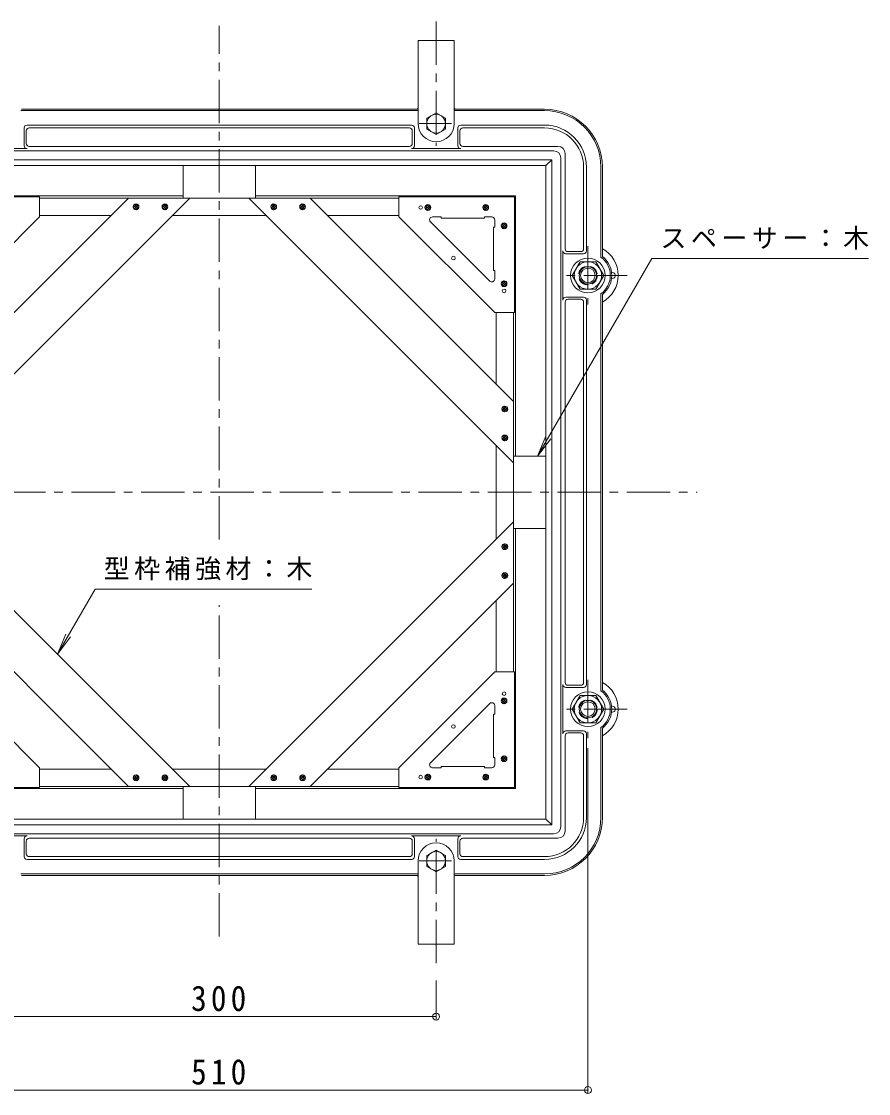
# Model space of a CAD drawing. Units: millimetres at full size, sheet at 1:6; some dimension numbers follow another scale. Extents: x -1018 to 1079, y -809 to 668.
# Drawn here: x 493 to 1079, y -207 to 535 of the extents above; entities that cross this region are included whole.
import ezdxf

# ---------------------------------------------------------------- set-up
doc = ezdxf.new("R2010")
doc.units = ezdxf.units.MM
doc.header["$LTSCALE"] = 6
doc.header["$PDMODE"] = 32
doc.header["$PDSIZE"] = 4.8
doc.linetypes.add('CHAIN1', pattern=[8, 5, -1, 1, -1])
doc.linetypes.add('DASHED1', pattern=[1.8, 1.2, -0.6])
for name, color, linetype, lineweight in [('0-1_躯体', 2, 'Continuous', 9), ('0-2_仕上', 2, 'Continuous', 9), ('0-4_その他', 7, 'Continuous', 9), ('0-9', 4, 'Continuous', 9), ('0-A', 3, 'Continuous', 9), ('0-B', 4, 'Continuous', 9), ('0-C', 4, 'Continuous', 9), ('0-E', 7, 'Continuous', 9)]:
    doc.layers.add(name, color=color, linetype=linetype, lineweight=lineweight)
doc.styles.add('ＭＳ ゴシック', font='')
doc.styles.get('ＭＳ ゴシック').set_extended_font_data('MS Gothic')

msp = doc.modelspace()

# ---------------------------------------------------------------- linework, layer by layer
at = {"layer": '0-1_躯体', "linetype": 'CHAIN1'}
for p, q in [((779.812, 534.926), (779.812, 448.86)), ((790.356, 464.218), (768.103, 464.218)), ((884.812, 379.436), (884.812, 339.048)), ((911.951, 359.218), (865.201, 359.218)), ((884.812, 79.436), (884.812, 39.048)), ((911.951, 59.218), (865.201, 59.218)), ((779.812, -116.491), (779.812, -30.425)), ((790.356, -45.782), (768.103, -45.782))]:
    msp.add_line(p, q, dxfattribs=at)
at = {"layer": '0-1_躯体', "color": 4, "linetype": 'CHAIN1'}
for p, q in [((629.812, 176.635), (629.812, 531.95)), ((335.679, 209.218), (960.501, 209.218)), ((629.812, -98.089), (629.812, 131.09))]:
    msp.add_line(p, q, dxfattribs=at)
at = {"layer": '0-1_躯体'}
for p, q in [((767.312, 521.717), (792.312, 521.717)), ((767.312, 464.218), (767.312, 521.717)), ((792.312, 464.217), (792.312, 521.717)), ((492.431, 473.217), (629.812, 473.217)), ((492.937, 474.217), (629.812, 474.217)), ((766.688, 474.218), (629.812, 474.218)), ((767.193, 473.218), (629.812, 473.218)), ((854.812, 473.218), (792.431, 473.218)), ((854.812, 474.218), (792.936, 474.218)), ((494.812, 448.968), (494.812, 461.217)), ((496.812, 463.217), (629.812, 463.217)), ((498.312, 461.218), (629.812, 461.218)), ((762.812, 463.217), (629.812, 463.217)), ((761.312, 461.218), (629.812, 461.218)), ((764.812, 448.968), (764.812, 461.217)), ((794.812, 448.968), (794.812, 461.217)), ((796.812, 463.217), (854.812, 463.217)), ((798.312, 461.218), (854.812, 461.218)), ((496.312, 450.467), (496.312, 459.217)), ((763.312, 450.467), (763.312, 459.217)), ((796.312, 450.467), (796.312, 459.217)), ((398.562, 445.468), (629.812, 445.468)), ((462.812, 446.968), (496.812, 446.968)), ((498.312, 448.468), (629.812, 448.468)), ((761.312, 448.468), (629.812, 448.468)), ((779.812, 445.468), (629.812, 445.468)), ((796.812, 446.968), (762.812, 446.968)), ((779.812, 445.468), (861.062, 445.468)), ((798.312, 448.468), (864.062, 448.468)), ((399.812, 439.217), (629.812, 439.217)), ((859.812, 439.218), (629.812, 439.218)), ((859.812, 439.218), (855.812, 435.218)), ((859.812, 439.218), (859.812, 209.218)), ((866.062, 440.467), (866.062, 209.218)), ((869.062, 443.468), (869.062, 377.718)), ((403.812, 435.218), (629.812, 435.218)), ((855.812, 435.218), (629.812, 435.218)), ((855.812, 435.218), (855.812, 209.218)), ((881.812, 434.217), (881.812, 377.718)), ((883.812, 434.218), (883.812, 376.218)), ((893.812, 434.218), (893.812, 371.837)), ((894.812, 434.218), (894.812, 372.342)), ((604.812, 414.218), (424.812, 414.218)), ((654.812, 414.218), (834.812, 414.218)), ((834.812, 234.217), (834.812, 414.218)), ((867.562, 376.218), (867.562, 342.218)), ((869.562, 374.217), (881.812, 374.217)), ((871.062, 375.717), (879.812, 375.717)), ((869.562, 344.218), (881.812, 344.218)), ((871.062, 342.718), (879.812, 342.718)), ((883.812, 342.218), (883.812, 209.218)), ((893.812, 346.598), (893.812, 209.218)), ((894.812, 346.093), (894.812, 209.218)), ((869.062, 340.717), (869.062, 209.218)), ((881.812, 340.717), (881.812, 209.218)), ((855.812, -16.782), (855.812, 209.218)), ((859.812, -20.782), (859.812, 209.218)), ((866.062, 59.218), (866.062, 209.218)), ((869.062, 77.718), (869.062, 209.218)), ((881.812, 77.718), (881.812, 209.218)), ((883.812, 76.218), (883.812, 209.218)), ((893.812, 71.837), (893.812, 209.218)), ((894.812, 72.342), (894.812, 209.218)), ((834.812, 184.218), (834.812, 4.218)), ((867.562, 42.218), (867.562, 76.218)), ((869.562, 74.218), (881.812, 74.218)), ((871.062, 75.718), (879.812, 75.718)), ((866.062, 59.218), (866.062, -22.032)), ((893.812, -15.782), (893.812, 46.598)), ((894.812, -15.782), (894.812, 46.093)), ((869.062, 40.718), (869.062, -25.032)), ((869.562, 44.218), (881.812, 44.218)), ((871.062, 42.718), (879.812, 42.718)), ((881.812, 40.718), (881.812, -15.782)), ((883.812, 42.218), (883.812, -15.782)), ((604.812, 4.218), (424.812, 4.218)), ((654.812, 4.218), (834.812, 4.218)), ((399.812, -20.782), (629.812, -20.782)), ((403.812, -16.783), (629.812, -16.783)), ((855.812, -16.782), (629.812, -16.782)), ((859.812, -20.782), (629.812, -20.782)), ((859.812, -20.782), (855.812, -16.782)), ((462.812, -28.532), (496.812, -28.532)), ((479.812, -27.033), (629.812, -27.033)), ((861.062, -27.032), (629.812, -27.032)), ((796.812, -28.532), (762.812, -28.532)), ((494.812, -30.532), (494.812, -42.782)), ((496.312, -32.032), (496.312, -40.782)), ((498.312, -30.032), (629.812, -30.032)), ((761.312, -30.032), (629.812, -30.032)), ((763.312, -32.032), (763.312, -40.782)), ((764.812, -30.532), (764.812, -42.782)), ((794.812, -30.532), (794.812, -42.782)), ((796.312, -32.032), (796.312, -40.782)), ((864.062, -30.032), (798.312, -30.032)), ((498.312, -42.782), (629.812, -42.782)), ((761.312, -42.782), (629.812, -42.782)), ((854.812, -42.782), (798.312, -42.782)), ((496.812, -44.782), (629.812, -44.782)), ((762.812, -44.782), (629.812, -44.782)), ((767.312, -45.782), (767.312, -103.282)), ((792.312, -45.782), (792.312, -103.282)), ((854.812, -44.782), (796.812, -44.782)), ((492.431, -54.783), (629.812, -54.783)), ((492.937, -55.783), (629.812, -55.783)), ((767.193, -54.782), (629.812, -54.782)), ((766.688, -55.782), (629.812, -55.782)), ((854.812, -54.782), (792.431, -54.782)), ((854.812, -55.782), (792.936, -55.782)), ((767.312, -103.282), (792.312, -103.282))]:
    msp.add_line(p, q, dxfattribs=at)
at = {"layer": '0-1_躯体', "color": 6, "linetype": 'DASHED1'}
for centre in [(884.812, 359.218), (884.812, 59.218)]:
    msp.add_circle(centre, 6.5, dxfattribs=at)
at = {"layer": '0-1_躯体'}
for centre, radius, start, end in [((779.812, 464.218), 16.5, 139.25099, 142.69461), ((779.812, 464.218), 16.5, 37.30537, 40.74899), ((779.812, 464.218), 15.5, 143.75081, 144.50366), ((779.812, 464.218), 15.5, 35.49634, 36.24918), ((854.812, 434.218), 40, 0, 89.99995), ((854.812, 434.218), 39, 0, 89.99995), ((496.812, 461.217), 2, 90, 180), ((498.312, 459.217), 2, 90, 180), ((761.312, 459.217), 2, 0, 90), ((762.812, 461.217), 2, 0, 90), ((779.812, 464.217), 12.5, 179.99992, 359.99992), ((796.812, 461.217), 2, 90, 180), ((798.312, 459.217), 2, 90, 180), ((854.812, 434.218), 29, 0, 89.99994), ((854.812, 434.217), 27, 0, 89.99994), ((496.812, 448.968), 2, 180, 270), ((498.312, 450.468), 2, 180.00354, 270), ((761.312, 450.468), 2, 270, 359.99646), ((762.812, 448.968), 2, 270, 0), ((796.812, 448.968), 2, 180, 270), ((798.312, 450.468), 2, 180.00354, 270), ((861.062, 440.467), 5, 0, 90), ((864.062, 443.468), 5, 0, 90), ((869.562, 376.218), 2, 180, 270), ((871.062, 377.718), 2, 180, 269.99646), ((879.812, 377.718), 2, 270, 0), ((881.812, 376.218), 2, 270, 0), ((884.812, 359.218), 15.5, 305.49634, 54.50366), ((884.812, 359.218), 16.5, 307.30515, 52.69463), ((869.562, 342.218), 2, 90, 180), ((871.062, 340.717), 2, 90.00354, 180), ((879.812, 340.717), 2, 0, 90), ((881.812, 342.218), 2, 0, 90), ((869.562, 76.218), 2, 180, 270), ((871.062, 77.718), 2, 180, 269.99646), ((879.812, 77.718), 2, 270, 0), ((881.812, 76.218), 2, 270, 0), ((884.812, 59.218), 15.5, 305.49678, 54.50322), ((884.812, 59.218), 16.5, 307.30515, 52.69463), ((869.562, 42.218), 2, 90, 180), ((871.062, 40.718), 2, 90.00354, 180), ((879.812, 40.718), 2, 0, 90), ((881.812, 42.218), 2, 0, 90), ((854.812, -15.782), 40, 270, 359.99995), ((854.812, -15.782), 39, 270, 359.99995), ((854.812, -15.782), 29, 270, 359.99994), ((854.812, -15.782), 27, 270, 359.99994), ((861.062, -22.032), 5, 270, 0), ((496.812, -30.532), 2, 90, 180), ((762.812, -30.532), 2, 0, 90), ((796.812, -30.532), 2, 90, 180), ((864.062, -25.032), 5, 270, 0), ((498.312, -32.033), 2, 90, 179.99646), ((761.312, -32.033), 2, 0.00354, 90), ((779.812, -45.782), 12.5, 0.00005, 180.00005), ((798.312, -32.033), 2, 90, 179.99646), ((496.812, -42.782), 2, 180, 270), ((498.312, -40.782), 2, 180, 270), ((761.312, -40.782), 2, 270, 0), ((762.812, -42.782), 2, 270, 0), ((796.812, -42.782), 2, 180, 270), ((798.312, -40.782), 2, 180, 270), ((779.812, -45.782), 16.5, 217.30537, 220.74899), ((779.812, -45.782), 15.5, 215.49634, 216.24918), ((779.812, -45.782), 15.5, 323.75081, 324.50366), ((779.812, -45.782), 16.5, 319.25101, 322.69463)]:
    msp.add_arc(centre, radius, start, end, dxfattribs=at)
at = {"layer": '0-2_仕上'}
for points in [[(773.312, 460.465), (773.312, 467.97), (779.812, 471.723), (786.312, 467.97), (786.312, 460.465), (779.812, 456.712)], [(773.312, -42.03), (773.312, -49.535), (779.812, -53.288), (786.312, -49.535), (786.312, -42.03), (779.812, -38.277)]]:
    msp.add_lwpolyline(points, close=True, dxfattribs=at)
for centre in [(779.812, 464.217), (779.812, -45.782)]:
    msp.add_circle(centre, 6.5, dxfattribs=at)
at = {"layer": '0-4_その他'}
for p, q in [((928.968, 371.037), (849.975, 234.217)), ((849.975, 234.217), (855.715, 248.076)), ((849.975, 234.217), (859.106, 246.118)), ((884.812, -206.094), (884.812, 32.218)), ((779.812, -155.267), (779.812, -128.491)), ((479.812, -153.467), (779.812, -153.467)), ((374.812, -204.294), (884.812, -204.294))]:
    msp.add_line(p, q, dxfattribs=at)
for p in [(779.812, -153.467), (884.812, -204.294)]:
    msp.add_point(p, dxfattribs=at)
at = {"layer": '0-9'}
for p, q in [((873.862, 359.218), (879.347, 368.717)), ((879.347, 368.717), (890.277, 368.717)), ((895.762, 359.218), (890.277, 368.717)), ((895.762, 359.218), (890.277, 349.718)), ((873.862, 59.218), (879.347, 68.717)), ((879.347, 68.717), (890.277, 68.717)), ((895.761, 59.218), (890.277, 68.717)), ((895.761, 59.218), (890.277, 49.718))]:
    msp.add_line(p, q, dxfattribs=at)
for points in [[(873.862, 359.218), (879.347, 349.718), (890.277, 349.718)], [(873.862, 59.218), (879.347, 49.718), (890.277, 49.718)]]:
    msp.add_lwpolyline(points, dxfattribs=at)
at = {"layer": '0-9', "color": 6}
for centre in [(884.812, 359.218), (884.812, 59.218)]:
    msp.add_circle(centre, 12, dxfattribs=at)
at = {"layer": '0-9'}
for centre in [(884.831, 359.218), (884.831, 59.218)]:
    msp.add_circle(centre, 9.5, dxfattribs=at)
at = {"layer": '0-9', "color": 3}
for centre, radius in [((884.812, 359.218), 6), ((884.812, 359.218), 5.053), ((884.812, 59.218), 6), ((884.812, 59.218), 5.053)]:
    msp.add_circle(centre, radius, dxfattribs=at)
at = {"layer": '0-9', "color": 2}
for centre, radius, start, end in [((884.812, 359.218), 21, 298.43721, 61.56279), ((901.812, 359.218), 2, 252.23216, 107.76784), ((884.812, 59.218), 21, 298.43721, 61.56279), ((901.812, 59.218), 2, 252.23216, 107.76784)]:
    msp.add_arc(centre, radius, start, end, dxfattribs=at)
at = {"layer": '0-A'}
for p, q in [((604.812, 435.218), (604.812, 412.718)), ((654.812, 435.218), (654.812, 412.718)), ((425.512, 413.518), (505.512, 413.518)), ((505.512, 413.518), (505.512, 399.718)), ((754.112, 413.518), (754.112, 399.718)), ((834.112, 413.518), (754.112, 413.518)), ((834.112, 413.518), (834.112, 333.518)), ((505.512, 399.718), (439.312, 333.518)), ((820.312, 333.518), (754.112, 399.718)), ((775.911, 396.304), (816.898, 355.317)), ((777.325, 399.718), (783.312, 399.718)), ((783.312, 398.918), (783.312, 399.718)), ((813.312, 398.918), (783.312, 398.918)), ((813.312, 398.918), (813.312, 399.718)), ((818.312, 399.718), (813.312, 399.718)), ((820.312, 397.718), (820.312, 392.718)), ((819.513, 392.718), (820.312, 392.718)), ((819.513, 392.718), (819.513, 362.718)), ((819.513, 362.718), (820.312, 362.718)), ((820.312, 356.731), (820.312, 362.718)), ((834.112, 333.518), (820.312, 333.518)), ((855.812, 234.217), (833.312, 234.217)), ((855.812, 184.218), (833.312, 184.218)), ((439.312, 84.917), (505.512, 18.717)), ((754.112, 18.718), (820.312, 84.917)), ((834.112, 84.917), (820.312, 84.917)), ((834.112, 4.917), (834.112, 84.917)), ((816.898, 63.118), (775.911, 22.132)), ((820.312, 61.704), (820.312, 55.718)), ((819.512, 55.718), (820.312, 55.718)), ((819.512, 25.717), (819.512, 55.718)), ((819.512, 25.717), (820.312, 25.717)), ((820.312, 20.717), (820.312, 25.717)), ((505.512, 4.917), (505.512, 18.717)), ((754.112, 4.917), (754.112, 18.718)), ((777.325, 18.718), (783.312, 18.718)), ((783.312, 19.517), (783.312, 18.718)), ((813.312, 19.517), (783.312, 19.517)), ((813.312, 19.517), (813.312, 18.718)), ((818.312, 18.718), (813.312, 18.718)), ((425.512, 4.917), (505.512, 4.917)), ((604.812, -16.783), (604.812, 5.717)), ((654.812, -16.783), (654.812, 5.717)), ((834.112, 4.917), (754.112, 4.917))]:
    msp.add_line(p, q, dxfattribs=at)
for centre in [(769.112, 406.218), (791.808, 371.214), (826.812, 348.518), (826.812, 69.917), (791.808, 47.221), (769.112, 12.217)]:
    msp.add_circle(centre, 1.25, dxfattribs=at)
for centre, start, end in [((777.325, 397.718), 90, 224.99925), ((818.312, 397.718), 0, 90), ((818.312, 356.731), 225.00075, 0), ((818.312, 61.704), 0, 134.99925), ((777.325, 20.717), 135.00075, 270), ((818.312, 20.717), 270, 0)]:
    msp.add_arc(centre, 2, start, end, dxfattribs=at)
at = {"layer": '0-B', "color": 6}
for p, q in [((426.312, 229.623), (609.406, 412.718)), ((426.312, 272.05), (566.979, 412.718)), ((566.979, 412.718), (609.406, 412.718)), ((692.645, 412.718), (650.218, 412.718)), ((650.218, 412.718), (833.312, 229.624)), ((692.645, 412.718), (833.312, 272.05)), ((833.312, 272.05), (833.312, 229.624)), ((609.406, 5.717), (426.312, 188.811)), ((833.312, 188.812), (650.219, 5.718)), ((833.312, 146.385), (833.312, 188.812)), ((833.312, 146.385), (692.645, 5.718)), ((566.98, 5.717), (609.406, 5.717)), ((692.645, 5.718), (650.219, 5.718))]:
    msp.add_line(p, q, dxfattribs=at)
at = {"layer": '0-B'}
for p, q in [((505.512, 412.718), (566.979, 412.718)), ((629.812, 412.718), (609.406, 412.718)), ((650.218, 412.718), (629.812, 412.718)), ((754.112, 412.718), (692.645, 412.718)), ((505.512, 400.717), (554.979, 400.717)), ((629.812, 400.717), (597.405, 400.717)), ((662.218, 400.718), (629.812, 400.718)), ((754.112, 400.718), (704.645, 400.718)), ((821.312, 333.518), (821.312, 284.051)), ((833.312, 333.518), (833.312, 272.05)), ((821.312, 209.218), (821.312, 241.624)), ((833.312, 209.218), (833.312, 229.624)), ((821.312, 176.811), (821.312, 209.218)), ((833.312, 188.812), (833.312, 209.218)), ((833.312, 84.917), (833.312, 146.385)), ((821.312, 84.917), (821.312, 134.385)), ((505.512, 17.717), (554.979, 17.717)), ((597.406, 17.717), (629.812, 17.717)), ((629.812, 17.718), (662.219, 17.718)), ((754.112, 17.718), (704.645, 17.718)), ((505.512, 5.717), (566.98, 5.717)), ((609.406, 5.717), (629.812, 5.717)), ((629.812, 5.718), (650.219, 5.718)), ((754.112, 5.718), (692.645, 5.718))]:
    msp.add_line(p, q, dxfattribs=at)
at = {"layer": '0-B', "color": 6}
msp.add_lwpolyline([(566.98, 5.717), (426.312, 146.385), (426.312, 188.811)], dxfattribs=at)
at = {"layer": '0-C'}
for p, q in [((572.739, 408.642), (570.269, 406.171)), ((573.757, 407.963), (570.947, 405.152)), ((574.013, 405.89), (571.365, 408.539)), ((573.974, 407.626), (573.101, 408.499)), ((592.739, 408.642), (590.269, 406.171)), ((593.757, 407.963), (590.947, 405.152)), ((594.013, 405.89), (591.365, 408.539)), ((593.974, 407.626), (593.102, 408.499)), ((665.483, 407.17), (666.979, 408.666)), ((665.71, 405.7), (668.449, 408.439)), ((668.677, 405.153), (665.867, 407.963)), ((669.355, 406.172), (666.885, 408.642)), ((685.483, 407.17), (686.979, 408.666)), ((685.71, 405.7), (688.449, 408.439)), ((688.677, 405.153), (685.867, 407.963)), ((689.356, 406.172), (686.885, 408.642)), ((772.164, 406.67), (773.66, 408.166)), ((772.391, 405.2), (775.13, 407.939)), ((776.036, 405.672), (773.566, 408.142)), ((812.164, 406.67), (813.66, 408.166)), ((812.391, 405.2), (815.13, 407.939)), ((816.036, 405.672), (813.566, 408.142)), ((571.74, 404.77), (570.244, 406.265)), ((573.21, 404.996), (570.471, 407.736)), ((574.192, 406.701), (572.209, 404.718)), ((591.74, 404.77), (590.244, 406.265)), ((593.211, 404.996), (590.471, 407.736)), ((594.192, 406.701), (592.209, 404.718)), ((667.415, 404.718), (665.431, 406.701)), ((666.604, 404.897), (669.252, 407.545)), ((668.34, 404.936), (669.213, 405.809)), ((687.415, 404.718), (685.431, 406.701)), ((686.604, 404.897), (689.252, 407.545)), ((688.34, 404.936), (689.213, 405.809)), ((774.095, 404.218), (772.112, 406.201)), ((775.358, 404.653), (772.548, 407.463)), ((773.285, 404.397), (775.933, 407.045)), ((775.021, 404.436), (775.894, 405.309)), ((814.096, 404.218), (812.112, 406.201)), ((815.358, 404.653), (812.547, 407.463)), ((813.285, 404.397), (815.933, 407.045)), ((815.021, 404.436), (815.894, 405.309)), ((826.796, 391.518), (824.813, 393.501)), ((824.864, 393.97), (826.36, 395.466)), ((825.091, 392.5), (827.83, 395.239)), ((828.058, 391.953), (825.248, 394.763)), ((825.985, 391.697), (828.633, 394.345)), ((828.736, 392.972), (826.266, 395.442)), ((827.721, 391.736), (828.594, 392.609)), ((826.796, 351.518), (824.813, 353.501)), ((824.864, 353.97), (826.36, 355.466)), ((825.091, 352.5), (827.83, 355.239)), ((828.058, 351.953), (825.248, 354.763)), ((825.985, 351.697), (828.633, 354.345)), ((828.736, 352.971), (826.266, 355.442)), ((827.721, 351.736), (828.594, 352.609)), ((825.364, 267.289), (826.86, 268.785)), ((825.59, 265.819), (828.33, 268.559)), ((828.558, 265.272), (825.747, 268.083)), ((826.485, 265.017), (829.133, 267.665)), ((829.236, 266.291), (826.766, 268.761)), ((827.296, 264.837), (825.312, 266.821)), ((828.221, 265.056), (829.094, 265.928)), ((827.296, 244.837), (825.312, 246.821)), ((825.364, 247.29), (826.86, 248.785)), ((825.59, 245.819), (828.33, 248.559)), ((828.558, 245.272), (825.747, 248.083)), ((826.485, 245.016), (829.133, 247.664)), ((829.236, 246.291), (826.766, 248.761)), ((828.221, 245.055), (829.094, 245.928)), ((825.312, 171.615), (827.296, 173.598)), ((825.492, 172.426), (828.14, 169.778)), ((825.531, 170.69), (826.404, 169.817)), ((825.747, 170.353), (828.558, 173.163)), ((826.294, 173.32), (829.034, 170.58)), ((826.766, 169.675), (829.236, 172.145)), ((827.764, 173.547), (829.261, 172.05)), ((825.312, 151.615), (827.296, 153.598)), ((825.492, 152.425), (828.14, 149.778)), ((825.531, 150.689), (826.404, 149.817)), ((825.747, 150.353), (828.558, 153.163)), ((826.294, 153.32), (829.034, 150.58)), ((826.766, 149.674), (829.236, 152.144)), ((827.764, 153.547), (829.261, 152.051)), ((824.812, 64.934), (826.796, 66.918)), ((827.264, 66.866), (828.761, 65.37)), ((824.992, 65.745), (827.64, 63.096)), ((825.031, 64.009), (825.904, 63.136)), ((825.247, 63.672), (828.058, 66.482)), ((825.794, 66.639), (828.534, 63.9)), ((826.266, 62.994), (828.736, 65.464)), ((824.812, 24.934), (826.796, 26.917)), ((824.992, 25.745), (827.64, 23.096)), ((825.031, 24.008), (825.904, 23.136)), ((825.247, 23.672), (828.058, 26.482)), ((825.794, 26.639), (828.534, 23.899)), ((826.266, 22.994), (828.736, 25.464)), ((827.264, 26.865), (828.761, 25.37)), ((570.269, 12.263), (572.739, 9.793)), ((573.02, 13.538), (570.372, 10.89)), ((571.284, 13.499), (570.411, 12.626)), ((570.947, 13.282), (573.758, 10.472)), ((573.914, 12.735), (571.175, 9.996)), ((572.209, 13.717), (574.193, 11.734)), ((574.141, 11.265), (572.645, 9.769)), ((590.269, 12.263), (592.739, 9.793)), ((593.02, 13.538), (590.372, 10.89)), ((591.284, 13.499), (590.411, 12.626)), ((590.947, 13.282), (593.758, 10.472)), ((593.914, 12.735), (591.175, 9.996)), ((592.209, 13.717), (594.193, 11.734)), ((594.141, 11.265), (592.645, 9.769)), ((665.432, 11.734), (667.415, 13.717)), ((665.611, 12.545), (668.259, 9.897)), ((665.65, 10.809), (666.523, 9.936)), ((665.867, 10.472), (668.677, 13.283)), ((666.414, 13.439), (669.153, 10.699)), ((666.885, 9.794), (669.356, 12.264)), ((667.884, 13.666), (669.38, 12.17)), ((685.432, 11.734), (687.415, 13.717)), ((685.611, 12.545), (688.259, 9.897)), ((685.65, 10.809), (686.523, 9.936)), ((685.867, 10.472), (688.677, 13.283)), ((686.414, 13.439), (689.153, 10.699)), ((686.885, 9.794), (689.356, 12.264)), ((687.884, 13.666), (689.38, 12.17)), ((772.112, 12.234), (774.096, 14.217)), ((772.291, 13.045), (774.939, 10.396)), ((772.331, 11.308), (773.203, 10.436)), ((772.547, 10.972), (775.358, 13.782)), ((773.094, 13.938), (775.834, 11.199)), ((773.566, 10.293), (776.036, 12.764)), ((774.564, 14.165), (776.061, 12.67)), ((812.112, 12.234), (814.096, 14.217)), ((812.292, 13.045), (814.94, 10.396)), ((812.33, 11.308), (813.203, 10.436)), ((812.547, 10.972), (815.358, 13.782)), ((813.094, 13.938), (815.834, 11.199)), ((813.566, 10.293), (816.036, 12.764)), ((814.565, 14.165), (816.06, 12.67))]:
    msp.add_line(p, q, dxfattribs=at)
for centre in [(572.192, 406.717), (592.193, 406.717), (667.431, 406.718), (687.431, 406.718), (774.112, 406.218), (814.113, 406.218), (826.812, 393.518), (826.812, 353.518), (827.312, 266.837), (827.312, 246.837), (827.313, 171.599), (827.313, 151.598), (826.812, 64.917), (826.812, 24.917), (572.193, 11.717), (592.193, 11.717), (667.432, 11.718), (687.432, 11.718), (774.112, 12.217), (814.112, 12.217)]:
    msp.add_circle(centre, 2, dxfattribs=at)
at = {"layer": '0-E'}
for p, q in [((928.968, 371.037), (1078.968, 371.037)), ((517.859, 97.264), (523.599, 111.122)), ((517.859, 97.264), (526.991, 109.165))]:
    msp.add_line(p, q, dxfattribs=at)
msp.add_lwpolyline([(517.859, 97.264), (543.84, 142.264), (693.84, 142.264)], dxfattribs=at)

# ---------------------------------------------------------------- texts
at = {"layer": '0-4_その他', "color": 2, "char_height": 17.6, "attachment_point": 7, "style": 'ＭＳ ゴシック'}
for s, insert in [('\\T1.27;\\W0.9;300', (610.312, -149.867)), ('\\T1.27;\\W0.9;510', (610.312, -200.694))]:
    msp.add_mtext(s, dxfattribs=dict(at, insert=insert))
at = {"layer": '0-E', "char_height": 13.2, "attachment_point": 7, "style": 'ＭＳ ゴシック'}
for s, insert in [('\\T1.17;スペーサー：木', (934.968, 377.037)), ('\\T1.17;型枠補強材：木', (549.84, 148.264))]:
    msp.add_mtext(s, dxfattribs=dict(at, insert=insert))

doc.saveas('drawing.dxf')
